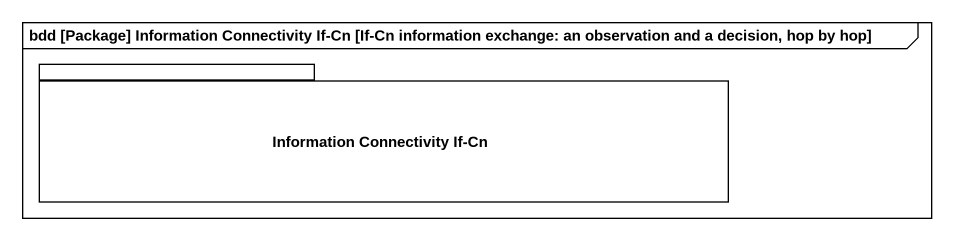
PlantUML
@startuml
mainframe bdd [Package] Information Connectivity If-Cn [If-Cn information exchange: an observation and a decision, hop by hop]
package "Information Connectivity If-Cn" as Information_Connectivity_If {
}
@enduml
